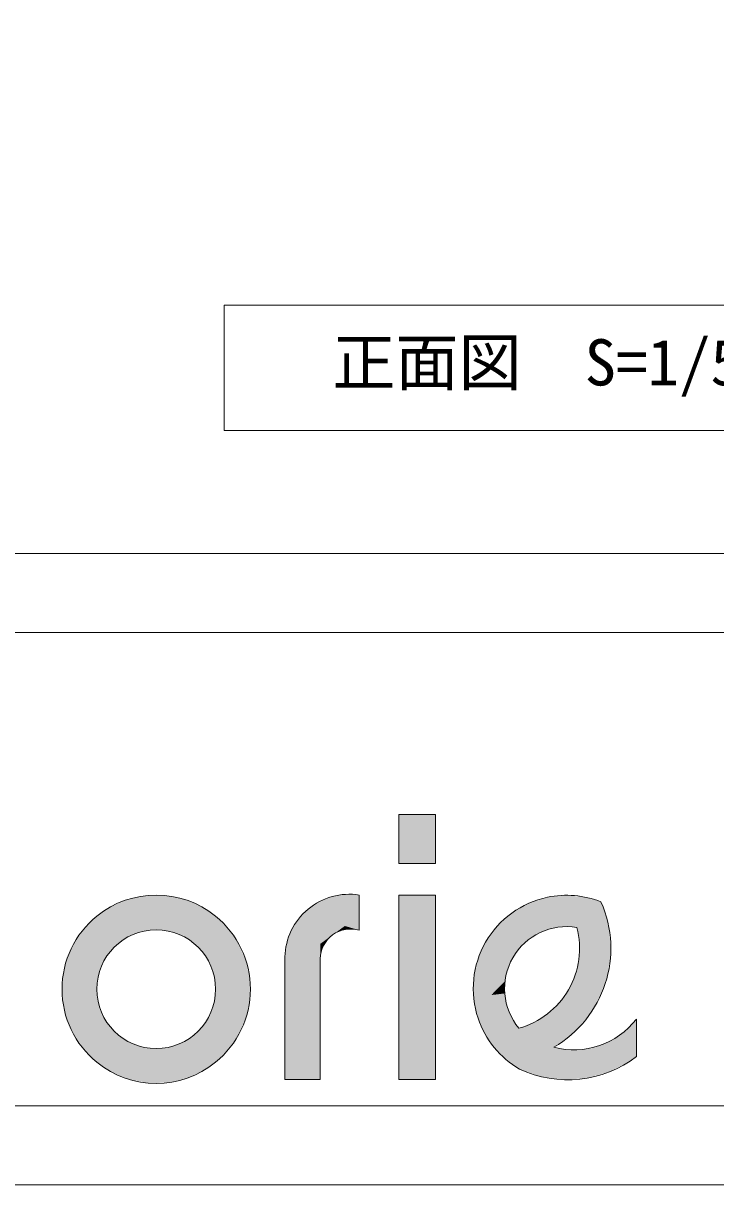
# Model space of a CAD drawing. Units: millimetres on the paper, enlarged 10 times, with parts at other scales. Extents: x -1916 to 1917, y -1364 to 1364.
# Drawn here: x -221.6 to -2.1, y -1364.2 to -995.8 of the extents above; entities that cross this region are included whole.
import ezdxf
from ezdxf.enums import TextEntityAlignment as Align

# ---------------------------------------------------------------- set-up
doc = ezdxf.new("R2010")
doc.units = ezdxf.units.MM
doc.header["$LTSCALE"] = 10
for name, color, linetype, lineweight in [('1-6_F-6', 3, 'Continuous', 18), ('F-4', 7, 'Continuous', 18), ('F-5', 7, 'Continuous', 18)]:
    doc.layers.add(name, color=color, linetype=linetype, lineweight=lineweight)
doc.layers.add('F-9', color=3, linetype='Continuous')
doc.layers.add('F-A', color=7, linetype='Continuous')
doc.styles.add('ＭＳ ゴシック', font='')
doc.styles.get('ＭＳ ゴシック').set_extended_font_data('MS Gothic')

msp = doc.modelspace()

# ---------------------------------------------------------------- linework, layer by layer
at = {"layer": '1-6_F-6'}
msp.add_lwpolyline([(-157.99, -1085.2), (140.75, -1085.2), (140.75, -1124.98), (-157.99, -1124.98)], close=True, dxfattribs=at)
at = {"layer": 'F-4', "color": 3}
msp.add_line((1900.73, -1163.99), (-1915.97, -1163.99), dxfattribs=at)
at = {"layer": 'F-4'}
for p, q in [((-1878.43, -1189.02), (1863.18, -1189.02)), ((-1878.43, -1339.18), (1863.18, -1339.18))]:
    msp.add_line(p, q, dxfattribs=at)
msp.add_lwpolyline([(-1915.97, 1338.76), (-1915.97, -1364.21), (1900.73, -1364.21)], dxfattribs=at)
at = {"layer": 'F-5'}
for p, q in [((-102.6, -1246.79), (-102.6, -1262.29)), ((-102.6, -1262.29), (-90.98, -1262.29)), ((-115.12, -1272.32), (-115.12, -1283.47)), ((-102.6, -1272.32), (-90.98, -1272.32)), ((-102.6, -1272.32), (-102.6, -1330.87)), ((-90.98, -1272.32), (-90.98, -1330.87)), ((-138.69, -1330.87), (-138.69, -1291.97)), ((-127.52, -1330.87), (-127.52, -1292.52)), ((-138.69, -1330.87), (-127.52, -1330.87)), ((-102.6, -1330.87), (-90.98, -1330.87))]:
    msp.add_line(p, q, dxfattribs=at)
at = {"layer": 'F-5', "color": 3}
msp.add_line((-27.23, -1311.67), (-27.23, -1323.52), dxfattribs=at)
at = {"layer": 'F-5'}
msp.add_lwpolyline([(-102.6, -1246.79), (-90.98, -1246.79), (-90.98, -1262.29)], dxfattribs=at)
msp.add_circle((-179.49, -1302.18), 18.83, dxfattribs=at)
for centre, radius, start, end in [((-179.49, -1302.18), 29.86, 50.9008, 129.0993), ((-118.28, -1292.49), 20.42, 81.0912, 178.5197), ((-179.49, -1302.18), 29.86, 129.0993, 230.9007), ((-179.49, -1302.18), 29.86, 309.0992, 50.9008), ((-117.83, -1292.77), 9.69, 73.731, 178.5256), ((-179.49, -1302.18), 29.86, 230.9007, 309.0992)]:
    msp.add_arc(centre, radius, start, end, dxfattribs=at)
at = {"layer": 'F-5', "color": 3}
for centre, radius, start, end in [((-49.38, -1301.99), 29.59, 101.7541, 198.4568), ((-49.38, -1301.99), 29.59, 68.3943, 101.7541), ((-71.57, -1289.23), 36.22, 300.0345, 24.0291), ((-49.38, -1301.99), 19.66, 80.4595, 219.7514), ((-71.57, -1289.23), 26.3, 330.1055, 14.6078), ((-71.57, -1289.23), 26.3, 285.6031, 330.1055), ((-49.38, -1301.99), 29.59, 198.4568, 239.742), ((-47.04, -1296.43), 24.99, 255.1589, 322.4372), ((-49.09, -1294.87), 36.04, 245.049, 307.3404)]:
    msp.add_arc(centre, radius, start, end, dxfattribs=at)
at = {"layer": 'F-9'}
for points in [[(-78.95, -1303), (-78.16, -1308.86), (-55.41, -1273.02)], [(-55.41, -1273.02), (-78.95, -1303), (-78.95, -1303)], [(-78.56, -1297.11), (-78.95, -1303), (-55.41, -1273.02)], [(-55.41, -1273.02), (-78.56, -1297.11), (-78.56, -1297.11)], [(-77.01, -1291.41), (-78.56, -1297.11), (-55.41, -1273.02)], [(-78.16, -1308.86), (-77.44, -1311.35), (-55.41, -1273.02)], [(-55.41, -1273.02), (-78.16, -1308.86), (-78.16, -1308.86)], [(-55.41, -1273.02), (-77.44, -1311.35), (-77.44, -1311.35)], [(-55.41, -1273.02), (-77.01, -1291.41), (-77.01, -1291.41)], [(-74.36, -1286.13), (-77.01, -1291.41), (-55.41, -1273.02)], [(-55.41, -1273.02), (-74.36, -1286.13), (-74.36, -1286.13)], [(-70.71, -1281.48), (-74.36, -1286.13), (-55.41, -1273.02)], [(-55.41, -1273.02), (-70.71, -1281.48), (-70.71, -1281.48)], [(-66.21, -1277.65), (-70.71, -1281.48), (-55.41, -1273.02)], [(-55.41, -1273.02), (-66.21, -1277.65), (-66.21, -1277.65)], [(-61.04, -1274.8), (-66.21, -1277.65), (-55.41, -1273.02)], [(-55.41, -1273.02), (-61.04, -1274.8), (-61.04, -1274.8)], [(-55.41, -1273.02), (-61.04, -1274.8), (-61.04, -1274.8)], [(-59.61, -1280.33), (-46.12, -1282.6), (-55.41, -1273.02)], [(-50.06, -1272.41), (-55.41, -1273.02), (-38.49, -1274.48)], [(-38.49, -1274.48), (-55.41, -1273.02), (-46.12, -1282.6)], [(-38.49, -1274.48), (-55.41, -1273.02), (-55.41, -1273.02)], [(-53.44, -1320.59), (-38.49, -1274.48), (-38.49, -1274.48)], [(-37.59, -1276.69), (-38.49, -1274.48), (-53.44, -1320.59)], [(-38.49, -1274.48), (-50.06, -1272.41), (-50.06, -1272.41)], [(-44.17, -1272.86), (-50.06, -1272.41), (-38.49, -1274.48)], [(-43.9, -1291.23), (-38.49, -1274.48), (-46.12, -1282.6)], [(-38.49, -1274.48), (-44.17, -1272.86), (-44.17, -1272.86)], [(-38.49, -1274.48), (-44.17, -1272.86), (-44.17, -1272.86)], [(-53.44, -1320.59), (-37.59, -1276.69), (-37.59, -1276.69)], [(-35.77, -1283.69), (-37.59, -1276.69), (-53.44, -1320.59)], [(-66.27, -1291.92), (-66.43, -1292.19), (-59.61, -1280.33)], [(-63.94, -1288.77), (-66.27, -1291.92), (-59.61, -1280.33)], [(-61.02, -1286.14), (-63.94, -1288.77), (-59.61, -1280.33)], [(-57.64, -1284.14), (-61.02, -1286.14), (-59.61, -1280.33)], [(-53.93, -1282.86), (-57.64, -1284.14), (-59.61, -1280.33)], [(-50.04, -1282.34), (-53.93, -1282.86), (-59.61, -1280.33)], [(-46.12, -1282.6), (-50.04, -1282.34), (-59.61, -1280.33)], [(-53.44, -1320.59), (-35.77, -1283.69), (-35.77, -1283.69)], [(-35.39, -1290.92), (-35.77, -1283.69), (-53.44, -1320.59)], [(-45.35, -1287.17), (-46.12, -1282.6), (-43.41, -1293.01)], [(-45.47, -1292.42), (-45.35, -1287.17), (-43.41, -1293.01)], [(-66.43, -1292.19), (-68.03, -1295.77), (-73.24, -1304.04)], [(-53.44, -1320.59), (-35.39, -1290.92), (-35.39, -1290.92)], [(-36.44, -1298.07), (-35.39, -1290.92), (-53.44, -1320.59)], [(-48.77, -1302.34), (-46.62, -1297.55), (-43.41, -1293.01)], [(-46.62, -1297.55), (-45.47, -1292.42), (-43.41, -1293.01)], [(-68.03, -1295.77), (-68.9, -1299.6), (-73.24, -1304.04)], [(-68.9, -1299.6), (-68.98, -1303.52), (-73.24, -1304.04)], [(-45.9, -1297.35), (-54.13, -1311.66), (-53.44, -1320.59)], [(-53.44, -1320.59), (-36.44, -1298.07), (-36.44, -1298.07)], [(-38.9, -1304.87), (-36.44, -1298.07), (-53.44, -1320.59)], [(-73.24, -1304.04), (-77.44, -1311.35), (-64.5, -1314.56)], [(-68.98, -1303.52), (-68.29, -1307.39), (-73.24, -1304.04)], [(-64.69, -1314.32), (-64.5, -1314.56), (-73.24, -1304.04)], [(-66.84, -1311.03), (-64.69, -1314.32), (-73.24, -1304.04)], [(-68.29, -1307.39), (-66.84, -1311.03), (-73.24, -1304.04)], [(-51.43, -1306.14), (-48.77, -1302.34), (-54.13, -1311.66)], [(-55.19, -1309.8), (-51.43, -1306.14), (-54.13, -1311.66)], [(-53.44, -1320.59), (-38.9, -1304.87), (-38.9, -1304.87)], [(-42.66, -1311.05), (-38.9, -1304.87), (-53.44, -1320.59)], [(-77.44, -1311.35), (-64.29, -1327.54), (-64.5, -1314.56)], [(-77.44, -1311.35), (-64.29, -1327.54), (-64.29, -1327.54)], [(-67.25, -1325.56), (-64.29, -1327.54), (-77.44, -1311.35)], [(-77.44, -1311.35), (-67.25, -1325.56), (-67.25, -1325.56)], [(-71.58, -1321.54), (-67.25, -1325.56), (-77.44, -1311.35)], [(-77.44, -1311.35), (-71.58, -1321.54), (-71.58, -1321.54)], [(-75.02, -1316.74), (-71.58, -1321.54), (-77.44, -1311.35)], [(-77.44, -1311.35), (-75.02, -1316.74), (-75.02, -1316.74)], [(-77.44, -1311.35), (-75.02, -1316.74), (-75.02, -1316.74)], [(-59.61, -1312.65), (-55.19, -1309.8), (-54.13, -1311.66)], [(-53.44, -1320.59), (-42.66, -1311.05), (-42.66, -1311.05)], [(-47.57, -1316.36), (-42.66, -1311.05), (-53.44, -1320.59)], [(-54.13, -1311.66), (-64.5, -1314.56), (-53.44, -1320.59)], [(-64.5, -1314.56), (-59.61, -1312.65), (-54.13, -1311.66)], [(-64.29, -1327.54), (-53.44, -1320.59), (-64.5, -1314.56)], [(-37.37, -1324.85), (-27.23, -1323.52), (-27.23, -1311.67)], [(-30.17, -1314.87), (-27.23, -1311.67), (-37.37, -1324.85)], [(-34.17, -1317.85), (-30.17, -1314.87), (-37.37, -1324.85)], [(-27.23, -1311.67), (-27.23, -1323.52), (-27.23, -1323.52)], [(-53.44, -1320.59), (-47.57, -1316.36), (-47.57, -1316.36)], [(-53.44, -1320.59), (-47.57, -1316.36), (-47.57, -1316.36)], [(-38.68, -1319.98), (-34.17, -1317.85), (-37.37, -1324.85)], [(-37.37, -1324.85), (-53.44, -1320.59), (-64.29, -1327.54)], [(-53.44, -1320.59), (-48.51, -1321.38), (-37.37, -1324.85)], [(-48.51, -1321.38), (-43.53, -1321.17), (-37.37, -1324.85)], [(-43.53, -1321.17), (-38.68, -1319.98), (-37.37, -1324.85)], [(-64.29, -1327.54), (-27.23, -1323.52), (-27.23, -1323.52)], [(-29.81, -1325.31), (-27.23, -1323.52), (-64.29, -1327.54)], [(-64.29, -1327.54), (-29.81, -1325.31), (-29.81, -1325.31)], [(-36.24, -1328.54), (-29.81, -1325.31), (-64.29, -1327.54)], [(-64.29, -1327.54), (-36.24, -1328.54), (-36.24, -1328.54)], [(-43.18, -1330.42), (-36.24, -1328.54), (-64.29, -1327.54)], [(-64.29, -1327.54), (-43.18, -1330.42), (-43.18, -1330.42)], [(-50.37, -1330.88), (-43.18, -1330.42), (-64.29, -1327.54)], [(-64.29, -1327.54), (-50.37, -1330.88), (-50.37, -1330.88)], [(-57.49, -1329.91), (-50.37, -1330.88), (-64.29, -1327.54)], [(-64.29, -1327.54), (-57.49, -1329.91), (-57.49, -1329.91)], [(-64.29, -1327.54), (-57.49, -1329.91), (-57.49, -1329.91)]]:
    msp.add_solid(points, dxfattribs=at)
at = {"layer": 'F-A'}
for points in [[(-90.98, -1246.79), (-102.6, -1246.79), (-90.98, -1262.29)], [(-102.6, -1262.29), (-90.98, -1262.29), (-102.6, -1246.79)], [(-188.82, -1273.81), (-194.27, -1276.23), (-160.66, -1279.01)], [(-183, -1272.53), (-188.82, -1273.81), (-160.66, -1279.01)], [(-160.66, -1279.01), (-188.82, -1273.81), (-188.82, -1273.81)], [(-177.03, -1272.42), (-183, -1272.53), (-160.66, -1279.01)], [(-160.66, -1279.01), (-183, -1272.53), (-183, -1272.53)], [(-160.66, -1279.01), (-177.03, -1272.42), (-177.03, -1272.42)], [(-171.17, -1273.5), (-177.03, -1272.42), (-160.66, -1279.01)], [(-160.66, -1279.01), (-171.17, -1273.5), (-171.17, -1273.5)], [(-165.64, -1275.73), (-171.17, -1273.5), (-160.66, -1279.01)], [(-115.12, -1272.32), (-138.69, -1291.97), (-119.69, -1282.13)], [(-115.12, -1272.32), (-138.69, -1291.97), (-138.69, -1291.97)], [(-138.54, -1289.92), (-138.69, -1291.97), (-115.12, -1272.32)], [(-115.12, -1272.32), (-138.54, -1289.92), (-138.54, -1289.92)], [(-137.62, -1285.95), (-138.54, -1289.92), (-115.12, -1272.32)], [(-115.12, -1272.32), (-137.62, -1285.95), (-137.62, -1285.95)], [(-135.94, -1282.24), (-137.62, -1285.95), (-115.12, -1272.32)], [(-115.12, -1272.32), (-135.94, -1282.24), (-135.94, -1282.24)], [(-133.55, -1278.93), (-135.94, -1282.24), (-115.12, -1272.32)], [(-115.12, -1272.32), (-133.55, -1278.93), (-133.55, -1278.93)], [(-130.55, -1276.17), (-133.55, -1278.93), (-115.12, -1272.32)], [(-115.12, -1272.32), (-130.55, -1276.17), (-130.55, -1276.17)], [(-127.06, -1274.06), (-130.55, -1276.17), (-115.12, -1272.32)], [(-115.12, -1272.32), (-127.06, -1274.06), (-127.06, -1274.06)], [(-123.22, -1272.68), (-127.06, -1274.06), (-115.12, -1272.32)], [(-119.19, -1272.09), (-123.22, -1272.68), (-115.12, -1272.32)], [(-115.12, -1272.32), (-123.22, -1272.68), (-123.22, -1272.68)], [(-115.12, -1283.47), (-115.12, -1272.32), (-119.69, -1282.13)], [(-115.12, -1272.32), (-119.19, -1272.09), (-119.19, -1272.09)], [(-115.12, -1272.32), (-119.19, -1272.09), (-119.19, -1272.09)], [(-90.98, -1272.32), (-102.6, -1272.32), (-90.98, -1330.87)], [(-102.6, -1330.87), (-90.98, -1330.87), (-102.6, -1272.32)], [(-194.27, -1276.23), (-198.33, -1279.01), (-160.66, -1279.01)], [(-160.66, -1279.01), (-194.27, -1276.23), (-194.27, -1276.23)], [(-160.66, -1279.01), (-165.64, -1275.73), (-165.64, -1275.73)], [(-160.66, -1279.01), (-165.64, -1275.73), (-165.64, -1275.73)], [(-209.24, -1299.54), (-209.17, -1305.51), (-198.33, -1279.01)], [(-198.33, -1279.01), (-209.24, -1299.54), (-209.24, -1299.54)], [(-208.12, -1293.69), (-209.24, -1299.54), (-198.33, -1279.01)], [(-209.17, -1305.51), (-207.92, -1311.34), (-198.33, -1279.01)], [(-198.33, -1279.01), (-209.17, -1305.51), (-209.17, -1305.51)], [(-198.33, -1279.01), (-208.12, -1293.69), (-208.12, -1293.69)], [(-205.86, -1288.17), (-208.12, -1293.69), (-198.33, -1279.01)], [(-207.92, -1311.34), (-205.53, -1316.8), (-198.33, -1279.01)], [(-198.33, -1279.01), (-207.92, -1311.34), (-207.92, -1311.34)], [(-198.33, -1279.01), (-205.86, -1288.17), (-205.86, -1288.17)], [(-202.55, -1283.21), (-205.86, -1288.17), (-198.33, -1279.01)], [(-205.53, -1316.8), (-202.11, -1321.68), (-198.33, -1279.01)], [(-198.33, -1279.01), (-205.53, -1316.8), (-205.53, -1316.8)], [(-198.33, -1279.01), (-202.55, -1283.21), (-202.55, -1283.21)], [(-198.33, -1279.01), (-202.55, -1283.21), (-202.55, -1283.21)], [(-202.11, -1321.68), (-198.33, -1325.35), (-198.33, -1279.01)], [(-198.33, -1279.01), (-202.11, -1321.68), (-202.11, -1321.68)], [(-198.33, -1283.35), (-198.33, -1279.01), (-160.66, -1283.35)], [(-160.66, -1279.01), (-160.66, -1283.35), (-198.33, -1279.01)], [(-198.33, -1279.01), (-198.33, -1325.35), (-198.33, -1325.35)], [(-160.66, -1279.01), (-198.33, -1279.01), (-198.33, -1279.01)], [(-160.66, -1325.35), (-160.66, -1279.01), (-160.66, -1279.01)], [(-156.88, -1282.68), (-160.66, -1279.01), (-160.66, -1325.35)], [(-198.05, -1298.98), (-198.33, -1302.18), (-198.33, -1283.35)], [(-197.05, -1295.36), (-198.05, -1298.98), (-198.33, -1283.35)], [(-195.34, -1292.01), (-197.05, -1295.36), (-198.33, -1283.35)], [(-193, -1289.06), (-195.34, -1292.01), (-198.33, -1283.35)], [(-190.13, -1286.64), (-193, -1289.06), (-198.33, -1283.35)], [(-186.83, -1284.83), (-190.13, -1286.64), (-198.33, -1283.35)], [(-183.23, -1283.72), (-186.83, -1284.83), (-198.33, -1283.35)], [(-179.49, -1283.35), (-183.23, -1283.72), (-198.33, -1283.35)], [(-176.29, -1283.62), (-179.49, -1283.35), (-160.66, -1283.35)], [(-172.67, -1284.63), (-176.29, -1283.62), (-160.66, -1283.35)], [(-169.32, -1286.33), (-172.67, -1284.63), (-160.66, -1283.35)], [(-166.37, -1288.67), (-169.32, -1286.33), (-160.66, -1283.35)], [(-163.95, -1291.55), (-166.37, -1288.67), (-160.66, -1283.35)], [(-162.15, -1294.85), (-163.95, -1291.55), (-160.66, -1283.35)], [(-161.04, -1298.44), (-162.15, -1294.85), (-160.66, -1283.35)], [(-160.66, -1302.18), (-161.04, -1298.44), (-160.66, -1283.35)], [(-160.66, -1325.35), (-156.88, -1282.68), (-156.88, -1282.68)], [(-153.46, -1287.56), (-156.88, -1282.68), (-160.66, -1325.35)], [(-127.4, -1287.75), (-119.69, -1282.13), (-138.69, -1291.97)], [(-123.55, -1284.94), (-124.99, -1286.23), (-127.4, -1287.75)], [(-122.62, -1284.34), (-123.55, -1284.94), (-119.69, -1282.13)], [(-120.84, -1283.56), (-122.62, -1284.34), (-119.69, -1282.13)], [(-118.95, -1283.14), (-120.84, -1283.56), (-119.69, -1282.13)], [(-117.02, -1283.11), (-118.95, -1283.14), (-119.69, -1282.13)], [(-115.12, -1283.47), (-117.02, -1283.11), (-119.69, -1282.13)], [(-160.66, -1325.35), (-153.46, -1287.56), (-153.46, -1287.56)], [(-151.07, -1293.03), (-153.46, -1287.56), (-160.66, -1325.35)], [(-127.52, -1292.52), (-127.4, -1287.75), (-138.69, -1291.97)], [(-127.43, -1291.42), (-127.52, -1292.52), (-127.4, -1287.75)], [(-126.97, -1289.54), (-127.43, -1291.42), (-127.4, -1287.75)], [(-124.99, -1286.23), (-126.15, -1287.79), (-127.4, -1287.75)], [(-126.15, -1287.79), (-126.97, -1289.54), (-127.4, -1287.75)], [(-160.66, -1325.35), (-151.07, -1293.03), (-151.07, -1293.03)], [(-149.82, -1298.85), (-151.07, -1293.03), (-160.66, -1325.35)], [(-138.69, -1291.97), (-138.69, -1330.87), (-127.52, -1292.52)], [(-127.52, -1330.87), (-127.52, -1292.52), (-138.69, -1330.87)], [(-160.66, -1325.35), (-149.82, -1298.85), (-149.82, -1298.85)], [(-149.75, -1304.82), (-149.82, -1298.85), (-160.66, -1325.35)], [(-198.33, -1302.18), (-197.95, -1305.92), (-198.33, -1321.01)], [(-160.93, -1305.38), (-160.66, -1302.18), (-160.66, -1321.01)], [(-197.95, -1305.92), (-196.84, -1309.51), (-198.33, -1321.01)], [(-161.94, -1309), (-160.93, -1305.38), (-160.66, -1321.01)], [(-160.66, -1325.35), (-149.75, -1304.82), (-149.75, -1304.82)], [(-150.87, -1310.67), (-149.75, -1304.82), (-160.66, -1325.35)], [(-196.84, -1309.51), (-195.04, -1312.81), (-198.33, -1321.01)], [(-163.65, -1312.36), (-161.94, -1309), (-160.66, -1321.01)], [(-160.66, -1325.35), (-150.87, -1310.67), (-150.87, -1310.67)], [(-153.12, -1316.19), (-150.87, -1310.67), (-160.66, -1325.35)], [(-195.04, -1312.81), (-192.61, -1315.69), (-198.33, -1321.01)], [(-165.98, -1315.3), (-163.65, -1312.36), (-160.66, -1321.01)], [(-192.61, -1315.69), (-189.67, -1318.03), (-198.33, -1321.01)], [(-189.67, -1318.03), (-186.32, -1319.73), (-198.33, -1321.01)], [(-172.16, -1319.53), (-168.86, -1317.72), (-160.66, -1321.01)], [(-168.86, -1317.72), (-165.98, -1315.3), (-160.66, -1321.01)], [(-160.66, -1325.35), (-153.12, -1316.19), (-153.12, -1316.19)], [(-156.43, -1321.15), (-153.12, -1316.19), (-160.66, -1325.35)], [(-186.32, -1319.73), (-182.69, -1320.74), (-198.33, -1321.01)], [(-182.69, -1320.74), (-179.49, -1321.01), (-198.33, -1321.01)], [(-198.33, -1325.35), (-198.33, -1321.01), (-160.66, -1325.35)], [(-160.66, -1321.01), (-160.66, -1325.35), (-198.33, -1321.01)], [(-179.49, -1321.01), (-175.75, -1320.64), (-160.66, -1321.01)], [(-175.75, -1320.64), (-172.16, -1319.53), (-160.66, -1321.01)], [(-160.66, -1325.35), (-156.43, -1321.15), (-156.43, -1321.15)], [(-160.66, -1325.35), (-156.43, -1321.15), (-156.43, -1321.15)], [(-198.33, -1325.35), (-160.66, -1325.35), (-160.66, -1325.35)], [(-164.72, -1328.13), (-160.66, -1325.35), (-198.33, -1325.35)], [(-198.33, -1325.35), (-164.72, -1328.13), (-164.72, -1328.13)], [(-170.17, -1330.55), (-164.72, -1328.13), (-198.33, -1325.35)], [(-198.33, -1325.35), (-170.17, -1330.55), (-170.17, -1330.55)], [(-175.99, -1331.84), (-170.17, -1330.55), (-198.33, -1325.35)], [(-198.33, -1325.35), (-175.99, -1331.84), (-175.99, -1331.84)], [(-181.95, -1331.94), (-175.99, -1331.84), (-198.33, -1325.35)], [(-198.33, -1325.35), (-181.95, -1331.94), (-181.95, -1331.94)], [(-187.81, -1330.86), (-181.95, -1331.94), (-198.33, -1325.35)], [(-198.33, -1325.35), (-187.81, -1330.86), (-187.81, -1330.86)], [(-193.35, -1328.63), (-187.81, -1330.86), (-198.33, -1325.35)], [(-198.33, -1325.35), (-193.35, -1328.63), (-193.35, -1328.63)], [(-198.33, -1325.35), (-193.35, -1328.63), (-193.35, -1328.63)]]:
    msp.add_solid(points, dxfattribs=at)

# ---------------------------------------------------------------- texts
at = {"layer": '1-6_F-6', "color": 7, "style": 'ＭＳ ゴシック'}
msp.add_text('正面図\u3000S=1/5（S=1/10）', height=14.66, dxfattribs=at).set_placement((-123.62, -1115.09), align=Align.BOTTOM_LEFT)

doc.saveas('drawing.dxf')
